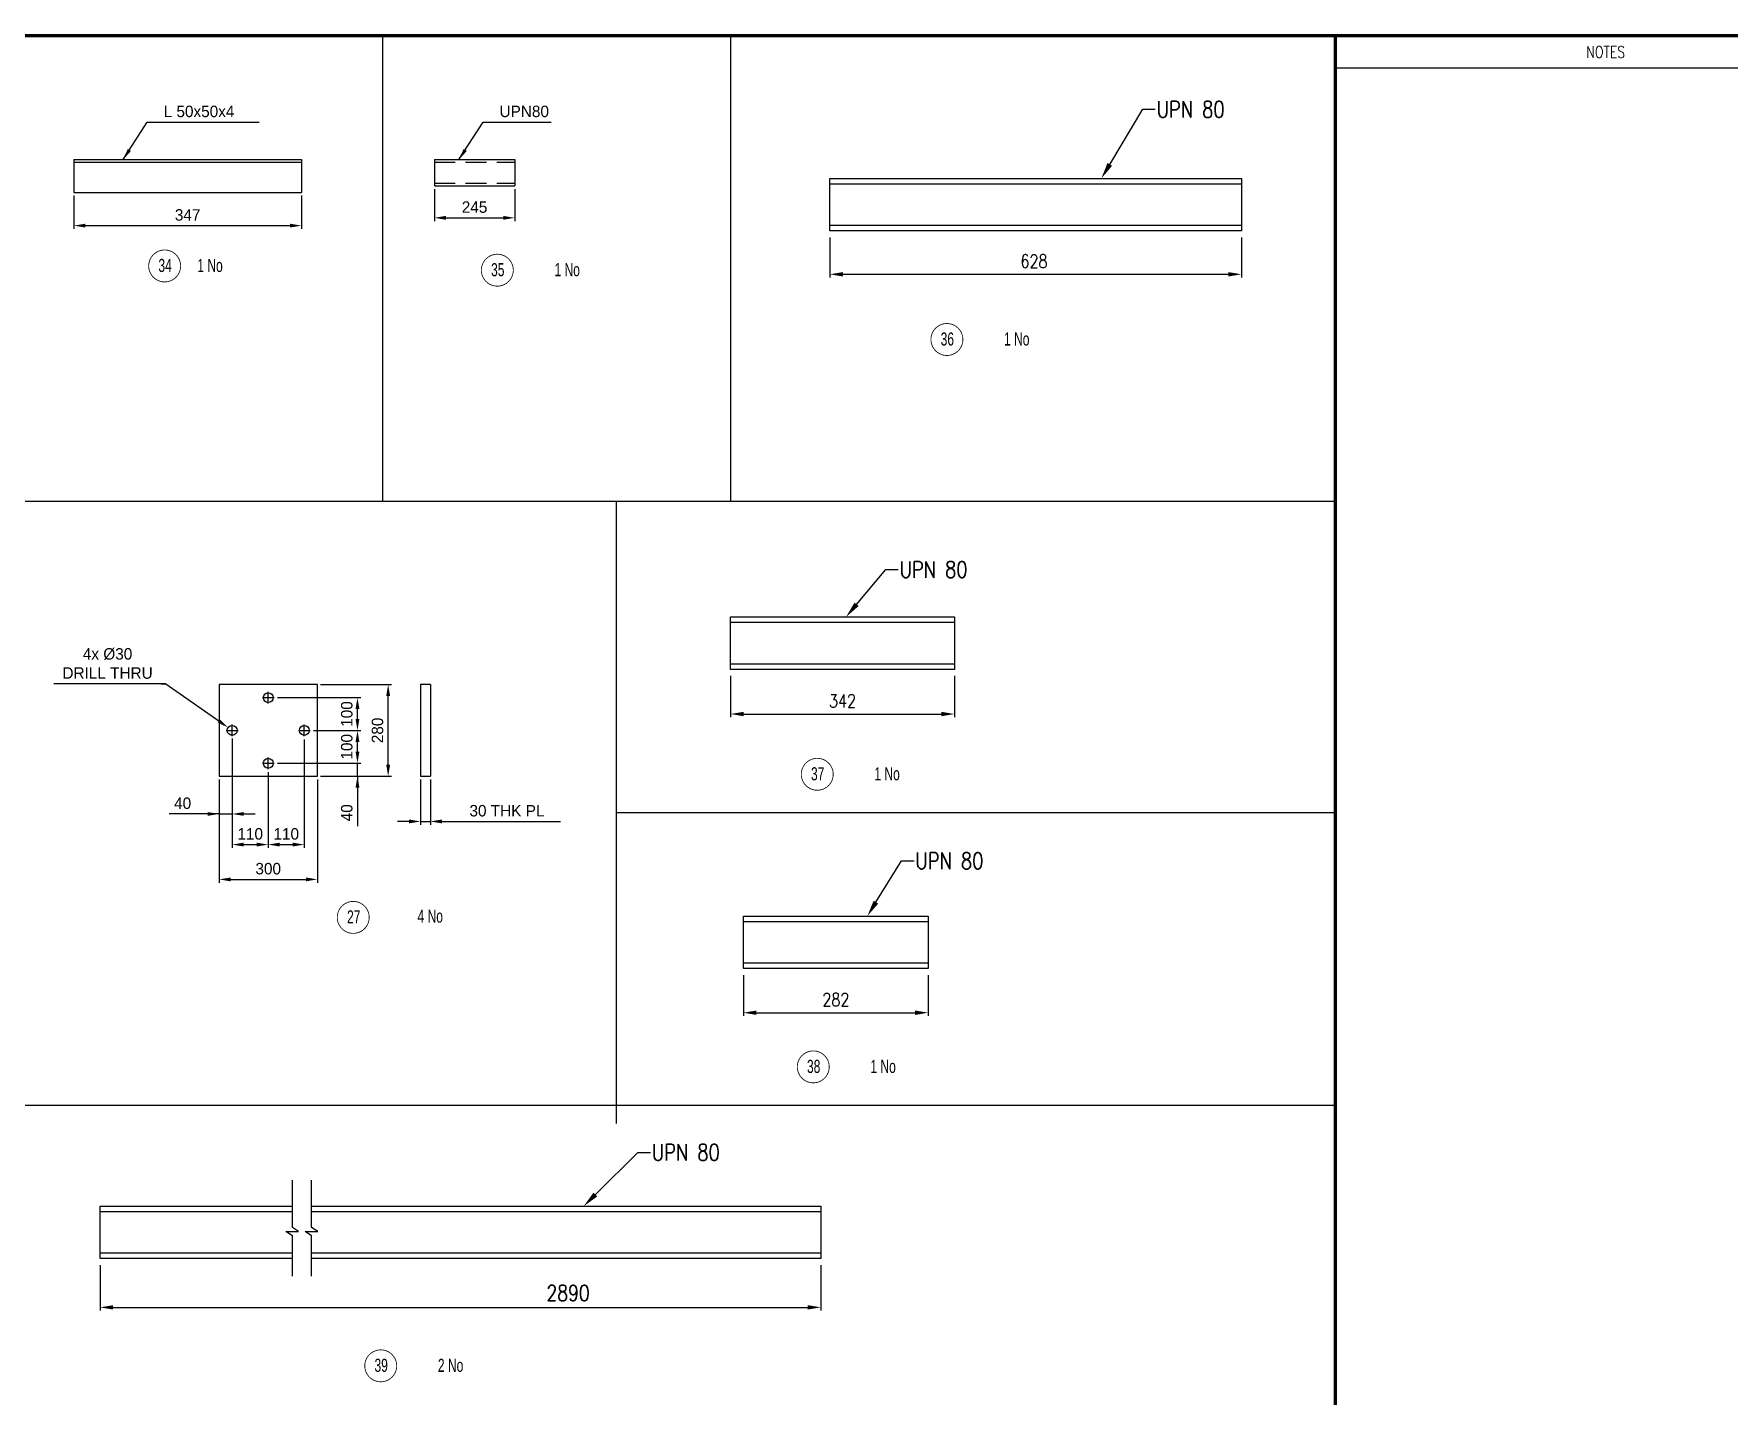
# Model space of a CAD drawing. Header units: millimetres. Extents: x 0 to 16187, y -20471 to 6290.
# Drawn here: x 9959 to 10477, y 1888 to 2303 of the extents above; entities that cross this region are included whole.
import ezdxf
from ezdxf import colors
from ezdxf.entities.mleader import LeaderData, LeaderLine
from ezdxf.enums import TextEntityAlignment as Align
from ezdxf.math import Vec2, Vec3

# ---------------------------------------------------------------- set-up
doc = ezdxf.new("R2010")
doc.units = ezdxf.units.MM
doc.header["$PDSIZE"] = -1
doc.linetypes.add('CENTERX2', pattern=[20.32, 12.7, -2.54, 2.54, -2.54])
doc.linetypes.add('DASHED2', pattern=[9.525, 6.35, -3.175])
doc.layers.add('BORDER1', color=3, linetype='Continuous')
doc.layers.add('BORDER2', color=7, linetype='Continuous')
doc.styles.add('ROMANC', font='ROMANC', dxfattribs={"height": 5})
doc.styles.add('ROMANS', font='ROMANS.shx', dxfattribs={"width": 0.8})
doc.styles.add('ROMANT', font='ROMANT', dxfattribs={"height": 4})
doc.styles.add('SLDTEXTSTYLE2', font='TXT', dxfattribs={"width": 0.686449})
doc.dimstyles.new('AM_ISO', dxfattribs={"dimtxt": 3.5, "dimasz": 3.5, "dimexe": 1, "dimexo": 1, "dimgap": 1.5, "dimtad": 1, "dimdsep": 46, "dimtxsty": 'Standard', "dimcen": 0, "dimclrd": 1, "dimclre": 1, "dimclrt": 1, "dimadec": 0, "dimazin": 2, "dimtp": 0.1, "dimtm": 0.1, "dimtfac": 0.71, "dimtdec": 3, "dimtmove": 0, "dimatfit": 3, "dimfxl": 1, "dimlwd": -1, "dimlwe": -1, "dimarcsym": 1})
doc.dimstyles.new('AM_ISO$3', dxfattribs={"dimtxt": 3.5, "dimasz": 3.5, "dimexe": 1, "dimexo": 1, "dimgap": 1.5, "dimtad": 1, "dimtoh": 1, "dimdsep": 46, "dimtxsty": 'Standard', "dimcen": 0, "dimclrd": 1, "dimclre": 1, "dimclrt": 1, "dimadec": 0, "dimazin": 2, "dimtp": 0.1, "dimtm": 0.1, "dimtfac": 0.71, "dimtdec": 3, "dimtofl": 0, "dimtmove": 0, "dimatfit": 0, "dimfxl": 1, "dimlwd": -1, "dimlwe": -1, "dimarcsym": 1})
doc.dimstyles.new('AM_ISO$7', dxfattribs={"dimtxt": 3.5, "dimasz": 3.5, "dimexe": 1, "dimexo": 1, "dimgap": 1.5, "dimtad": 1, "dimtoh": 1, "dimdsep": 46, "dimtxsty": 'Standard', "dimcen": 0, "dimclrd": 1, "dimclre": 1, "dimclrt": 1, "dimadec": 0, "dimazin": 2, "dimtp": 0.1, "dimtm": 0.1, "dimtfac": 0.71, "dimtdec": 3, "dimtmove": 0, "dimatfit": 3, "dimfxl": 1, "dimlwd": -1, "dimlwe": -1, "dimarcsym": 1})
doc.dimstyles.new('ISO-25', dxfattribs={"dimtxt": 2.5, "dimasz": 2.5, "dimexe": 1.25, "dimexo": 0.625, "dimtad": 1, "dimtxsty": 'Standard', "dimcen": 2.5, "dimadec": 0, "dimazin": 0, "dimtfac": 1, "dimtmove": 0, "dimatfit": 3, "dimfxl": 1, "dimarcsym": 0})

# ---------------------------------------------------------------- blocks, each defined once
blk = doc.blocks.new('*D1107')
at = {"color": 1, "linetype": 'ByBlock'}
for p, q in [((10081.4, 2256.13), (10081.4, 2246.37)), ((10105.9, 2256.13), (10105.9, 2246.37)), ((10084.9, 2247.37), (10102.4, 2247.37))]:
    blk.add_line(p, q, dxfattribs=at)
at = {"color": 1}
for points in [[(10084.9, 2247.95), (10084.9, 2246.78), (10081.4, 2247.37)], [(10102.4, 2246.78), (10102.4, 2247.95), (10105.9, 2247.37)]]:
    blk.add_solid(points, dxfattribs=at)
at = {"layer": 'Defpoints', "color": 0}
for p in [(10081.4, 2257.13), (10105.9, 2257.13), (10105.9, 2247.37)]:
    blk.add_point(p, dxfattribs=at)
at = {"color": 1, "insert": (10093.65, 2250.62), "char_height": 3.5, "attachment_point": 5}
blk.add_mtext('245', dxfattribs=at)
blk = doc.blocks.new('*D1110')
at = {"color": 1, "linetype": 'ByBlock'}
for p, q in [((9971.38, 2254.13), (9971.38, 2243.98)), ((10040.78, 2254.13), (10040.78, 2243.98)), ((9974.88, 2244.98), (10037.28, 2244.98))]:
    blk.add_line(p, q, dxfattribs=at)
at = {"color": 1}
for points in [[(9974.88, 2245.57), (9974.88, 2244.4), (9971.38, 2244.98)], [(10037.28, 2244.4), (10037.28, 2245.57), (10040.78, 2244.98)]]:
    blk.add_solid(points, dxfattribs=at)
at = {"layer": 'Defpoints', "color": 0}
for p in [(9971.38, 2255.13), (10040.78, 2255.13), (10040.78, 2244.98)]:
    blk.add_point(p, dxfattribs=at)
at = {"color": 1, "insert": (10006.08, 2248.23), "char_height": 3.5, "attachment_point": 5}
blk.add_mtext('347', dxfattribs=at)
blk = doc.blocks.new('*D1266')
at = {"color": 0, "lineweight": -2}
for p, q in [((10175.71, 2016.29), (10175.71, 2003.82)), ((10232.11, 2016.29), (10232.11, 2003.82)), ((10179.71, 2004.82), (10228.11, 2004.82))]:
    blk.add_line(p, q, dxfattribs=at)
at = {"color": 0}
for points in [[(10179.71, 2005.49), (10179.71, 2004.15), (10175.71, 2004.82)], [(10228.11, 2004.15), (10228.11, 2005.49), (10232.11, 2004.82)]]:
    blk.add_solid(points, dxfattribs=at)
at = {"layer": 'Defpoints', "color": 0}
for p in [(10175.71, 2018.29), (10232.11, 2018.29), (10232.11, 2004.82)]:
    blk.add_point(p, dxfattribs=at)
at = {"color": 0, "insert": (10203.94, 2008.82), "char_height": 4, "attachment_point": 5, "style": 'ROMANS'}
blk.add_mtext('282', dxfattribs=at)
blk = doc.blocks.new('*D1772')
at = {"color": 1, "linetype": 'ByBlock'}
for p, q in [((10015.67, 2075.96), (10015.67, 2044.5)), ((10045.67, 2075.96), (10045.67, 2044.5)), ((10019.17, 2045.5), (10042.17, 2045.5))]:
    blk.add_line(p, q, dxfattribs=at)
at = {"color": 1}
for points in [[(10019.17, 2046.08), (10019.17, 2044.91), (10015.67, 2045.5)], [(10042.17, 2044.91), (10042.17, 2046.08), (10045.67, 2045.5)]]:
    blk.add_solid(points, dxfattribs=at)
at = {"layer": 'Defpoints', "color": 0}
for p in [(10015.67, 2076.96), (10045.67, 2076.96), (10045.67, 2045.5)]:
    blk.add_point(p, dxfattribs=at)
at = {"color": 1, "insert": (10030.67, 2048.75), "char_height": 3.5, "attachment_point": 5}
blk.add_mtext('300', dxfattribs=at)
blk = doc.blocks.new('*D1773')
at = {"color": 1, "linetype": 'ByBlock'}
for p, q in [((10019.67, 2088.17), (10019.67, 2064.47)), ((10015.67, 2075.96), (10015.67, 2064.47)), ((10015.67, 2065.47), (10000.42, 2065.47)), ((10012.17, 2065.47), (10008.67, 2065.47)), ((10015.67, 2065.47), (10019.67, 2065.47)), ((10023.17, 2065.47), (10026.67, 2065.47))]:
    blk.add_line(p, q, dxfattribs=at)
at = {"color": 1}
for points in [[(10012.17, 2064.89), (10012.17, 2066.05), (10015.67, 2065.47)], [(10023.17, 2066.05), (10023.17, 2064.89), (10019.67, 2065.47)]]:
    blk.add_solid(points, dxfattribs=at)
at = {"layer": 'Defpoints', "color": 0}
for p in [(10019.67, 2089.17), (10015.67, 2076.96), (10019.67, 2065.47)]:
    blk.add_point(p, dxfattribs=at)
at = {"color": 1, "insert": (10004.55, 2068.72), "char_height": 3.5, "attachment_point": 5}
blk.add_mtext('40', dxfattribs=at)
blk = doc.blocks.new('*D1774')
at = {"color": 1, "linetype": 'ByBlock'}
for p, q in [((10019.67, 2088.46), (10019.67, 2055.12)), ((10030.67, 2078.17), (10030.67, 2055.12)), ((10023.17, 2056.12), (10027.17, 2056.12))]:
    blk.add_line(p, q, dxfattribs=at)
at = {"color": 1}
for points in [[(10023.17, 2056.71), (10023.17, 2055.54), (10019.67, 2056.12)], [(10027.17, 2055.54), (10027.17, 2056.71), (10030.67, 2056.12)]]:
    blk.add_solid(points, dxfattribs=at)
at = {"layer": 'Defpoints', "color": 0}
for p in [(10019.67, 2089.46), (10030.67, 2079.17), (10030.67, 2056.12)]:
    blk.add_point(p, dxfattribs=at)
at = {"color": 1, "insert": (10025.17, 2059.37), "char_height": 3.5, "attachment_point": 5}
blk.add_mtext('110', dxfattribs=at)
blk = doc.blocks.new('*D1775')
at = {"color": 1, "linetype": 'ByBlock'}
for p, q in [((10041.67, 2088.17), (10041.67, 2055.12)), ((10030.67, 2078.17), (10030.67, 2055.12)), ((10034.17, 2056.12), (10038.17, 2056.12))]:
    blk.add_line(p, q, dxfattribs=at)
at = {"color": 1}
for points in [[(10034.17, 2056.71), (10034.17, 2055.54), (10030.67, 2056.12)], [(10038.17, 2055.54), (10038.17, 2056.71), (10041.67, 2056.12)]]:
    blk.add_solid(points, dxfattribs=at)
at = {"layer": 'Defpoints', "color": 0}
for p in [(10041.67, 2089.17), (10030.67, 2079.17), (10041.67, 2056.12)]:
    blk.add_point(p, dxfattribs=at)
at = {"color": 1, "insert": (10036.17, 2059.37), "char_height": 3.5, "attachment_point": 5}
blk.add_mtext('110', dxfattribs=at)
blk = doc.blocks.new('*D1776')
at = {"color": 1, "linetype": 'ByBlock'}
for p, q in [((10057.91, 2084.46), (10057.91, 2087.96)), ((10033.46, 2080.96), (10058.91, 2080.96)), ((10057.91, 2076.96), (10057.91, 2080.96)), ((10046.67, 2076.96), (10058.91, 2076.96)), ((10057.91, 2076.96), (10057.91, 2061.71)), ((10057.91, 2073.46), (10057.91, 2069.96))]:
    blk.add_line(p, q, dxfattribs=at)
at = {"color": 1}
for points in [[(10057.33, 2084.46), (10058.5, 2084.46), (10057.91, 2080.96)], [(10058.5, 2073.46), (10057.33, 2073.46), (10057.91, 2076.96)]]:
    blk.add_solid(points, dxfattribs=at)
at = {"layer": 'Defpoints', "color": 0}
for p in [(10032.46, 2080.96), (10057.91, 2080.96), (10045.67, 2076.96)]:
    blk.add_point(p, dxfattribs=at)
at = {"color": 1, "insert": (10054.66, 2065.83), "char_height": 3.5, "attachment_point": 5, "rotation": 90}
blk.add_mtext('40', dxfattribs=at)
blk = doc.blocks.new('*D1777')
at = {"color": 1, "linetype": 'ByBlock'}
for p, q in [((10044.46, 2090.96), (10058.91, 2090.96)), ((10057.91, 2084.46), (10057.91, 2087.46)), ((10033.46, 2080.96), (10058.91, 2080.96))]:
    blk.add_line(p, q, dxfattribs=at)
at = {"color": 1}
for points in [[(10058.5, 2087.46), (10057.33, 2087.46), (10057.91, 2090.96)], [(10057.33, 2084.46), (10058.5, 2084.46), (10057.91, 2080.96)]]:
    blk.add_solid(points, dxfattribs=at)
at = {"layer": 'Defpoints', "color": 0}
for p in [(10043.46, 2090.96), (10057.91, 2090.96), (10032.46, 2080.96)]:
    blk.add_point(p, dxfattribs=at)
at = {"color": 1, "insert": (10054.66, 2085.96), "char_height": 3.5, "attachment_point": 5, "rotation": 90}
blk.add_mtext('100', dxfattribs=at)
blk = doc.blocks.new('*D1778')
at = {"color": 1, "linetype": 'ByBlock'}
for p, q in [((10033.46, 2100.96), (10058.91, 2100.96)), ((10057.91, 2094.46), (10057.91, 2097.46)), ((10044.46, 2090.96), (10058.91, 2090.96))]:
    blk.add_line(p, q, dxfattribs=at)
at = {"color": 1}
for points in [[(10058.5, 2097.46), (10057.33, 2097.46), (10057.91, 2100.96)], [(10057.33, 2094.46), (10058.5, 2094.46), (10057.91, 2090.96)]]:
    blk.add_solid(points, dxfattribs=at)
at = {"layer": 'Defpoints', "color": 0}
for p in [(10032.46, 2100.96), (10057.91, 2100.96), (10043.46, 2090.96)]:
    blk.add_point(p, dxfattribs=at)
at = {"color": 1, "insert": (10054.66, 2095.96), "char_height": 3.5, "attachment_point": 5, "rotation": 90}
blk.add_mtext('100', dxfattribs=at)
blk = doc.blocks.new('*D1779')
at = {"color": 1, "linetype": 'ByBlock'}
for p, q in [((10077.17, 2075.96), (10077.17, 2062.18)), ((10080.17, 2075.96), (10080.17, 2062.18)), ((10073.67, 2063.18), (10070.17, 2063.18)), ((10077.17, 2063.18), (10080.17, 2063.18)), ((10083.67, 2063.18), (10119.92, 2063.18))]:
    blk.add_line(p, q, dxfattribs=at)
at = {"color": 1}
for points in [[(10073.67, 2062.6), (10073.67, 2063.77), (10077.17, 2063.18)], [(10083.67, 2063.77), (10083.67, 2062.6), (10080.17, 2063.18)]]:
    blk.add_solid(points, dxfattribs=at)
at = {"layer": 'Defpoints', "color": 0}
for p in [(10077.17, 2076.96), (10080.17, 2076.96), (10080.17, 2063.18)]:
    blk.add_point(p, dxfattribs=at)
at = {"color": 1, "insert": (10103.54, 2066.43), "char_height": 3.5, "attachment_point": 5}
blk.add_mtext('30 THK PL', dxfattribs=at)
blk = doc.blocks.new('*D1780')
at = {"color": 1, "linetype": 'ByBlock'}
for p, q in [((10046.67, 2104.96), (10068.28, 2104.96)), ((10067.28, 2080.46), (10067.28, 2101.46)), ((10046.67, 2076.96), (10068.28, 2076.96))]:
    blk.add_line(p, q, dxfattribs=at)
at = {"color": 1}
for points in [[(10067.86, 2101.46), (10066.69, 2101.46), (10067.28, 2104.96)], [(10066.69, 2080.46), (10067.86, 2080.46), (10067.28, 2076.96)]]:
    blk.add_solid(points, dxfattribs=at)
at = {"layer": 'Defpoints', "color": 0}
for p in [(10045.67, 2104.96), (10067.28, 2104.96), (10045.67, 2076.96)]:
    blk.add_point(p, dxfattribs=at)
at = {"color": 1, "insert": (10064.03, 2090.96), "char_height": 3.5, "attachment_point": 5, "rotation": 90}
blk.add_mtext('280', dxfattribs=at)
blk = doc.blocks.new('*D1783')
at = {"color": 1, "linetype": 'ByBlock'}
for p, q in [((9997.96, 2105.21), (9999.46, 2105.21)), ((9999.46, 2105.21), (10015.58, 2093.84))]:
    blk.add_line(p, q, dxfattribs=at)
at = {"color": 1}
blk.add_solid([(10015.25, 2093.36), (10015.92, 2094.31), (10018.44, 2091.82)], dxfattribs=at)
at = {"layer": 'Defpoints', "color": 0}
for p in [(10018.44, 2091.82), (10020.9, 2090.09)]:
    blk.add_point(p, dxfattribs=at)
at = {"color": 1, "insert": (9981.63, 2111.37), "char_height": 3.5, "attachment_point": 5}
blk.add_mtext('4x %%c30\\PDRILL THRU', dxfattribs=at)
blk = doc.blocks.new('*U609')
at = {"layer": 'BORDER1', "color": 154, "true_color": 0x1859a9, "const_width": 1}
blk.add_lwpolyline([(1.81, 811), (1144, 811), (1144, 0), (0, 0), (0, 811)], close=True, dxfattribs=at)
blk.add_lwpolyline([(979, 0), (979, 811)], dxfattribs=at)
at = {"layer": 'BORDER2'}
blk.add_lwpolyline([(1144, 801), (979, 801)], dxfattribs=at)
at = {"layer": 'BORDER2', "style": 'ROMANC', "width": 0.8}
blk.add_text('NOTES', height=3.5, dxfattribs=at).set_placement((1061.5, 806), align=Align.MIDDLE_CENTER)
at = {"layer": 'BORDER2', "flags": 8}
for tag, height, style, p in [('REV-A', 3.24, 'ROMANS', (986.93, 140.25)), ('RE-A', 8.06, 'ROMANT', (1084.63, 7.17))]:
    blk.add_attdef(tag, text='', height=height, dxfattribs=dict(at, style=style)).set_placement(p, align=Align.CENTER)
at = {"layer": 'BORDER2', "style": 'ROMANS', "width": 3.830216}
blk.add_attdef('DATE-A', text='', height=3.24, dxfattribs=at).set_placement((995.51, 140.25), (1008.51, 140.25), align=Align.FIT)
at = {"layer": 'BORDER2'}
for tag, height, style, p in [('DRN-A', 3.24, 'ROMANS', (1018.38, 140.25)), ('CHD-A', 3.24, 'ROMANS', (1032.35, 140.25)), ('APD-A', 3.24, 'ROMANS', (1046.64, 140.25)), ('CONS_CONT_VEND', 4.2, 'ROMANC', (1061.39, 72.83))]:
    blk.add_attdef(tag, text='', height=height, dxfattribs=dict(at, style=style)).set_placement(p, align=Align.CENTER)
at = {"layer": 'BORDER2', "style": 'ROMANS', "width": 0.8}
for tag, p, height in [('1:X', (997.23, 122.55), 3.5), ('LOC', (1042.74, 122.55), 3.5), ('PROJ_NO', (1118.64, 122.55), 3.5), ('CONS_DRG_NO', (1011, 63), 3)]:
    blk.add_attdef(tag, p, '', height=height, dxfattribs=at)
at = {"layer": 'BORDER2', "lineweight": 30, "width": 0.8, "flags": 104}
blk.add_attdef('COMMENTS-A', text='', height=2.2, dxfattribs=at).set_placement((1055.21, 142.07), align=Align.MIDDLE_LEFT)
at = {"layer": 'BORDER2', "style": 'ROMANS', "width": 0.8}
for tag, p in [('PROJECT_TITLE_1', (1061.07, 55.35)), ('PROJECT_TITLE_2', (1061.07, 49.3))]:
    blk.add_attdef(tag, text='', height=3.5, dxfattribs=at).set_placement(p, align=Align.MIDDLE)
at = {"layer": 'BORDER2', "style": 'ROMANT', "width": 0.8}
for tag, p in [('DRG_TITLE_1', (1061.07, 36.31)), ('DRG_TITLE_2', (1061.07, 28.31)), ('DRG_TITLE_3', (1061.07, 20.31))]:
    blk.add_attdef(tag, text='', height=5, dxfattribs=at).set_placement(p, align=Align.CENTER)
at = {"layer": 'BORDER2', "style": 'ROMANT'}
for tag, p in [('AR', (995, 7.17)), ('PA', (1011.74, 7.17)), ('DC', (1028.45, 7.17)), ('TS', (1120.84, 7.17))]:
    blk.add_attdef(tag, p, '', height=8.06, dxfattribs=at)
for tag, p in [('SRNO', (1074.7, 7.17)), ('SH', (1115.8, 7.18))]:
    blk.add_attdef(tag, text='', height=8.06, dxfattribs=at).set_placement(p, align=Align.RIGHT)
at = {"layer": 'BORDER2', "style": 'ROMANS', "flags": 2}
blk.add_attdef('TB_VERSION', text='', height=2, dxfattribs=at).set_placement((1, -1), align=Align.TOP_LEFT)
blk = doc.blocks.new('*D5076')
at = {"color": 0, "lineweight": -2}
for p, q in [((10202.11, 2241.38), (10202.11, 2229.13)), ((10327.71, 2241.38), (10327.71, 2229.13)), ((10206.11, 2230.13), (10323.71, 2230.13))]:
    blk.add_line(p, q, dxfattribs=at)
at = {"color": 0}
for points in [[(10206.11, 2230.8), (10206.11, 2229.47), (10202.11, 2230.13)], [(10323.71, 2229.47), (10323.71, 2230.8), (10327.71, 2230.13)]]:
    blk.add_solid(points, dxfattribs=at)
at = {"layer": 'Defpoints', "color": 0}
for p in [(10202.11, 2243.38), (10327.71, 2243.38), (10327.71, 2230.13)]:
    blk.add_point(p, dxfattribs=at)
at = {"color": 0, "insert": (10264.41, 2234.13), "char_height": 4, "attachment_point": 5, "style": 'ROMANS'}
blk.add_mtext('628', dxfattribs=at)
blk = doc.blocks.new('*D5079')
at = {"color": 0, "lineweight": -2}
for p, q in [((10171.77, 2107.59), (10171.77, 2094.96)), ((10240.17, 2107.59), (10240.17, 2094.96)), ((10175.77, 2095.96), (10236.17, 2095.96))]:
    blk.add_line(p, q, dxfattribs=at)
at = {"color": 0}
for points in [[(10175.77, 2096.63), (10175.77, 2095.3), (10171.77, 2095.96)], [(10236.17, 2095.3), (10236.17, 2096.63), (10240.17, 2095.96)]]:
    blk.add_solid(points, dxfattribs=at)
at = {"layer": 'Defpoints', "color": 0}
for p in [(10171.77, 2109.59), (10240.17, 2109.59), (10240.17, 2095.96)]:
    blk.add_point(p, dxfattribs=at)
at = {"color": 0, "insert": (10205.97, 2099.96), "char_height": 4, "attachment_point": 5, "style": 'ROMANS'}
blk.add_mtext('342', dxfattribs=at)
blk = doc.blocks.new('*D5080')
at = {"color": 0, "lineweight": -2}
for p, q in [((9979.33, 1927.81), (9979.33, 1913.91)), ((10199.33, 1927.81), (10199.33, 1913.91)), ((9983.33, 1914.91), (10195.33, 1914.91))]:
    blk.add_line(p, q, dxfattribs=at)
at = {"color": 0}
for points in [[(9983.33, 1915.58), (9983.33, 1914.25), (9979.33, 1914.91)], [(10195.33, 1914.25), (10195.33, 1915.58), (10199.33, 1914.91)]]:
    blk.add_solid(points, dxfattribs=at)
at = {"layer": 'Defpoints', "color": 0}
for p in [(9979.33, 1929.81), (10199.33, 1929.81), (10199.33, 1914.91)]:
    blk.add_point(p, dxfattribs=at)
at = {"color": 0, "insert": (10122.19, 1919.31), "char_height": 4, "attachment_point": 5, "style": 'ROMANS'}
blk.add_mtext('{\\H1.2x;2890}', dxfattribs=at)

msp = doc.modelspace()

# ---------------------------------------------------------------- linework, layer by layer
for p, q in [((10065.51823, 2302.98256), (10065.51823, 2160.89829)), ((10171.73153, 2302.98256), (10171.73153, 2160.89829)), ((9971.37801, 2265.12594), (10040.77801, 2265.12594)), ((9971.37801, 2265.12594), (9971.37801, 2255.12594)), ((9971.37801, 2264.32594), (10040.77801, 2264.32594)), ((10040.77801, 2265.12594), (10040.77801, 2255.12594)), ((10081.39788, 2265.12594), (10105.89788, 2265.12594)), ((10081.39788, 2265.12594), (10081.39788, 2257.12594)), ((10105.89788, 2265.12594), (10105.89788, 2257.12594)), ((10081.39788, 2257.12594), (10105.89788, 2257.12594)), ((10202.11344, 2257.78493), (10327.71344, 2257.78493)), ((9971.37801, 2255.12594), (10040.77801, 2255.12594)), ((10327.71344, 2244.98493), (10202.11344, 2244.98493)), ((9674.30732, 2160.89829), (10356.41209, 2160.89829)), ((10136.83734, 2160.89829), (10136.83734, 1971.01245)), ((10171.77201, 2123.99085), (10240.17201, 2123.99085)), ((10240.17201, 2111.19085), (10171.77201, 2111.19085)), ((9999.4586, 2105.20823), (9965.27502, 2105.20823)), ((10136.83734, 2065.95537), (10356.41209, 2065.95537)), ((10175.71044, 2032.69103), (10232.11044, 2032.69103)), ((10232.11044, 2019.89103), (10175.71044, 2019.89103)), ((9674.30732, 1976.65532), (10356.41209, 1976.65532)), ((10038.04495, 1939.32248), (10038.04495, 1953.7544)), ((10043.90554, 1939.32248), (10043.90554, 1953.7544)), ((9979.33218, 1944.21183), (10038.04495, 1944.21183)), ((10043.90554, 1944.21183), (10199.33218, 1944.21183)), ((10038.04495, 1936.75401), (10036.07742, 1938.06801)), ((10036.07742, 1938.06801), (10039.91289, 1938.06801)), ((10039.91289, 1938.06801), (10038.04495, 1939.32248)), ((10038.04495, 1924.45142), (10038.04495, 1936.75401)), ((10043.90554, 1936.75401), (10041.93801, 1938.06801)), ((10041.93801, 1938.06801), (10045.77348, 1938.06801)), ((10045.77348, 1938.06801), (10043.90554, 1939.32248)), ((10043.90554, 1924.45142), (10043.90554, 1936.75401)), ((10038.04495, 1931.41183), (9979.33218, 1931.41183)), ((10199.33218, 1931.41183), (10043.90554, 1931.41183))]:
    msp.add_line(p, q)
at = {"color": 2, "linetype": 'DASHED2', "lineweight": 25}
for p, q in [((10081.39788, 2264.32594), (10105.89788, 2264.32594)), ((10081.39788, 2257.92594), (10105.89788, 2257.92594))]:
    msp.add_line(p, q, dxfattribs=at)
at = {"color": 7, "linetype": 'Continuous', "lineweight": 25}
for p, q in [((10045.67003, 2104.956), (10015.67003, 2104.956)), ((10015.67003, 2104.956), (10015.67003, 2076.956)), ((10045.67003, 2076.956), (10045.67003, 2104.956)), ((10080.16855, 2104.956), (10077.16855, 2104.956)), ((10077.16855, 2104.956), (10077.16855, 2076.956)), ((10080.16855, 2104.956), (10080.16855, 2076.956)), ((10015.67003, 2076.956), (10045.67003, 2076.956)), ((10077.16855, 2076.956), (10080.16855, 2076.956))]:
    msp.add_line(p, q, dxfattribs=at)
at = {"color": 3, "linetype": 'CENTERX2', "lineweight": 25}
for p, q in [((10028.88099, 2100.956), (10032.45907, 2100.956)), ((10030.67003, 2099.16695), (10030.67003, 2102.74504)), ((10017.88099, 2090.956), (10021.45907, 2090.956)), ((10019.67003, 2089.16695), (10019.67003, 2092.74504)), ((10039.88099, 2090.956), (10043.45907, 2090.956)), ((10041.67003, 2089.16695), (10041.67003, 2092.74504)), ((10028.88099, 2080.956), (10032.45907, 2080.956)), ((10030.67003, 2079.16695), (10030.67003, 2082.74504))]:
    msp.add_line(p, q, dxfattribs=at)
for points in [[(10202.11344, 2259.38493), (10327.71344, 2259.38493), (10327.71344, 2243.38493), (10202.11344, 2243.38493)], [(10171.77201, 2125.59085), (10240.17201, 2125.59085), (10240.17201, 2109.59085), (10171.77201, 2109.59085)], [(10175.71044, 2034.29103), (10232.11044, 2034.29103), (10232.11044, 2018.29103), (10175.71044, 2018.29103)]]:
    msp.add_lwpolyline(points, close=True)
at = {"color": 2}
for points in [[(10003.93455, 2232.681, 0.25, 0.25, 1), (9994.18455, 2232.681, 0.25, 0.25, 1)], [(10105.47653, 2231.39006, 0.25, 0.25, 1), (10095.72653, 2231.39006, 0.25, 0.25, 1)], [(10242.70605, 2210.23799, 0.25, 0.25, 1), (10232.95605, 2210.23799, 0.25, 0.25, 1)], [(10203.12863, 2077.57446, 0.25, 0.25, 1), (10193.37863, 2077.57446, 0.25, 0.25, 1)], [(10061.49433, 2033.90874, 0.25, 0.25, 1), (10051.74433, 2033.90874, 0.25, 0.25, 1)], [(10201.9085, 1988.29388, 0.25, 0.25, 1), (10192.1585, 1988.29388, 0.25, 0.25, 1)], [(10069.88818, 1897.07359, 0.25, 0.25, 1), (10060.13818, 1897.07359, 0.25, 0.25, 1)]]:
    msp.add_lwpolyline(points, format="xyseb", close=True, dxfattribs=at)
for points in [[(10038.04495, 1929.81183), (9979.33218, 1929.81183), (9979.33218, 1945.81183), (10038.04495, 1945.81183)], [(10043.90554, 1945.81183), (10199.33218, 1945.81183), (10199.33218, 1929.81183), (10043.90554, 1929.81183)]]:
    msp.add_lwpolyline(points)
at = {"color": 7, "linetype": 'Continuous', "lineweight": 25}
for centre in [(10030.67003, 2100.956), (10019.67003, 2090.956), (10041.67003, 2090.956), (10030.67003, 2080.956)]:
    msp.add_circle(centre, 1.5, dxfattribs=at)

# ---------------------------------------------------------------- block references
at = {"layer": 'BORDER1'}
msp.add_blockref('*U609', (9377.41209, 1491.98256), dxfattribs=at)

# ---------------------------------------------------------------- texts
at = {"color": 2, "style": 'SLDTEXTSTYLE2', "width": 0.686449}
for s, p in [('34', (9999.19273, 2232.83538)), ('1 No', (10012.91911, 2232.83538)), ('35', (10100.73471, 2231.54444)), ('1 No', (10121.92527, 2231.54444)), ('36', (10237.96423, 2210.39236)), ('1 No', (10259.15479, 2210.39236)), ('37', (10198.38681, 2077.72883)), ('1 No', (10219.57737, 2077.72883)), ('27', (10056.77394, 2034.06312)), ('4 No', (10080.12088, 2034.30118)), ('38', (10197.16668, 1988.44826)), ('1 No', (10218.35724, 1988.44826)), ('39', (10065.14636, 1897.22797)), ('2 No', (10086.33692, 1897.22797))]:
    msp.add_text(s, height=4, dxfattribs=at).set_placement(p, align=Align.MIDDLE_CENTER)
at = {"color": 1, "char_height": 3.5, "attachment_point": 7}
for s, insert in [('L 50x50x4', (9998.75124, 2278.04358)), ('UPN80', (10101.27111, 2278.04358))]:
    msp.add_mtext(s, dxfattribs=dict(at, insert=insert))

# ---------------------------------------------------------------- dimensions: what is measured, and where the dimension line sits
for base, p1, p2, override, picture, middle in [((10105.89788, 2247.36802), (10081.39788, 2257.12594), (10105.89788, 2257.12594), {"dimtxt": 3.5, "dimlfac": 10}, '*D1107', (10093.64788, 2250.61802)), ((10030.67003, 2056.12337), (10019.67003, 2089.456), (10030.67003, 2079.16695), {"dimtxt": 3.5, "dimdec": 0, "dimlfac": 10}, '*D1774', (10025.17003, 2059.37337))]:
    dim = msp.add_linear_dim(base=base, p1=p1, p2=p2, dimstyle='AM_ISO', override=override)
    dim.commit()
    dim.dimension.update_dxf_attribs({"geometry": picture, "text_midpoint": middle})
for base, p1, p2, override, picture, middle in [((10040.77801, 2244.98374), (9971.37801, 2255.12594), (10040.77801, 2255.12594), {"dimtxt": 3.5, "dimlfac": 5}, '*D1110', (10006.07801, 2244.98374)), ((10019.67003, 2065.47148), (10015.67003, 2076.956), (10019.67003, 2089.16695), {"dimtxt": 3.5, "dimdec": 0, "dimlfac": 10}, '*D1773', (10004.54503, 2065.47148)), ((10041.67003, 2056.12337), (10030.67003, 2079.16695), (10041.67003, 2089.16695), {"dimtxt": 3.5, "dimdec": 0, "dimlfac": 10}, '*D1775', (10036.17003, 2056.12337)), ((10045.67003, 2045.49532), (10015.67003, 2076.956), (10045.67003, 2076.956), {"dimtxt": 3.5, "dimdec": 0, "dimlfac": 10}, '*D1772', (10030.67003, 2045.49532))]:
    dim = msp.add_linear_dim(base=base, p1=p1, p2=p2, dimstyle='AM_ISO', override=override)
    dim.commit()
    dim.dimension.update_dxf_attribs({"geometry": picture, "text_midpoint": middle, "dimtype": 160})
at = {"color": 1}
for base, p1, p2, picture, middle in [((10327.71344, 2230.13479), (10202.11344, 2243.38493), (10327.71344, 2243.38493), '*D5076', (10264.41344, 2230.13479)), ((10240.17201, 2095.96435), (10171.77201, 2109.59085), (10240.17201, 2109.59085), '*D5079', (10205.97201, 2095.96435)), ((10232.11044, 2004.81851), (10175.71044, 2018.29103), (10232.11044, 2018.29103), '*D1266', (10203.93924, 2004.81851))]:
    dim = msp.add_linear_dim(base=base, p1=p1, p2=p2, dimstyle='ISO-25', override={"dimtxt": 4, "dimasz": 4, "dimexe": 1, "dimexo": 2, "dimgap": 2, "dimlfac": 5, "dimtxsty": 'ROMANS', "dimtix": 1}, dxfattribs=at)
    dim.commit()
    dim.dimension.update_dxf_attribs({"geometry": picture, "text_midpoint": middle, "dimtype": 160})
dim = msp.add_diameter_dim_2p(p1=(10020.8959, 2090.09156), p2=(10018.44416, 2091.82043), text='4x <>\\PDRILL THRU', dimstyle='AM_ISO$3', override={"dimtxt": 3.5, "dimlfac": 10, "dimtxsty": 'Standard'})
dim.commit()
dim.dimension.update_dxf_attribs({"geometry": '*D1783', "text_midpoint": (9981.62527, 2105.20823), "dimtype": 163})
for base, p1, p2, picture, middle in [((10057.91275, 2100.956), (10043.45907, 2090.956), (10032.45907, 2100.956), '*D1778', (10057.91275, 2095.956)), ((10067.27714, 2104.956), (10045.67003, 2076.956), (10045.67003, 2104.956), '*D1780', (10067.27714, 2090.956)), ((10057.91275, 2090.956), (10032.45907, 2080.956), (10043.45907, 2090.956), '*D1777', (10057.91275, 2085.956)), ((10057.91275, 2080.956), (10045.67003, 2076.956), (10032.45907, 2080.956), '*D1776', (10057.91275, 2065.831))]:
    dim = msp.add_linear_dim(base=base, p1=p1, p2=p2, angle=90, dimstyle='AM_ISO', override={"dimtxt": 3.5, "dimdec": 0, "dimlfac": 10})
    dim.commit()
    dim.dimension.update_dxf_attribs({"geometry": picture, "text_midpoint": middle, "dimtype": 160})
dim = msp.add_linear_dim(base=(10080.16855, 2063.18302), p1=(10077.16855, 2076.956), p2=(10080.16855, 2076.956), text='<> THK PL', dimstyle='AM_ISO', override={"dimtxt": 3.5, "dimdec": 0, "dimlfac": 10, "dimtxsty": 'Standard'})
dim.commit()
dim.dimension.update_dxf_attribs({"geometry": '*D1779', "text_midpoint": (10103.54355, 2066.43302)})
dim = msp.add_linear_dim(base=(10199.33218, 1914.912), p1=(9979.33218, 1929.81183), p2=(10199.33218, 1929.81183), text='{\\H1.2x;2890}', dimstyle='ISO-25', override={"dimtxt": 4, "dimasz": 4, "dimexe": 1, "dimexo": 2, "dimgap": 2, "dimlfac": 5, "dimtxsty": 'ROMANS', "dimtix": 1}, dxfattribs=at)
dim.commit()
dim.dimension.update_dxf_attribs({"geometry": '*D5080', "text_midpoint": (10122.18695, 1914.912), "dimtype": 160})

# ---------------------------------------------------------------- leaders
at = {"annotation_type": 0, "has_hookline": 1, "hookline_direction": 0}
for points, text_width in [([(9986.37801, 2265.12594), (9993.75124, 2276.54358), (9997.25124, 2276.54358)], 29.16667), ([(10088.89788, 2265.12594), (10096.27111, 2276.54358), (10099.77111, 2276.54358)], 15.75)]:
    msp.add_leader(points, dimstyle='AM_ISO$7', dxfattribs=dict(at, text_width=text_width))
at = {"color": 1}
ml = msp.add_multileader_mtext('Standard', dxfattribs=at)
ml.set_content('UPN 80', color=1, style='ROMANS')
ml.set_leader_properties()
ml.build(insert=Vec2(0, 0))
ml.multileader.update_dxf_attribs({"dogleg_length": 3.84358, "arrow_head_size": 5})
ctx = ml.context
ctx.base_point, ctx.char_height, ctx.arrow_head_size, ctx.landing_gap_size, ctx.plane_origin = Vec3(10301.44254, 2280.47225), 5, 5, 0.4, Vec3(61633.13466, -25210.85684)
notes = []
notes.append((ctx, [(0, (1, 1, 0), (10297.59897, 2280.47225), (1, 0), 3.84358, [(0, [(10284.98094, 2259.38493)], 0, [])])]))
ctx.mtext.insert, ctx.mtext.width = Vec3(10301.84254, 2282.97225), 144.3262905
ml = msp.add_multileader_mtext('Standard', dxfattribs=at)
ml.set_content('UPN 80', color=1, style='ROMANS')
ml.set_leader_properties()
ml.build(insert=Vec2(0, 0))
ml.multileader.update_dxf_attribs({"dogleg_length": 3.84358, "arrow_head_size": 5})
ctx = ml.context
ctx.base_point, ctx.char_height, ctx.arrow_head_size, ctx.landing_gap_size, ctx.plane_origin = Vec3(10222.98805, 2140.04486), 5, 5, 0.4, Vec3(61554.19807, -25344.65091)
notes.append((ctx, [(0, (1, 1, 0), (10219.14447, 2140.04486), (1, 0), 3.84358, [(0, [(10207.04435, 2125.59085)], 0, [])])]))
ctx.mtext.insert, ctx.mtext.width = Vec3(10223.38805, 2142.54486), 144.3262905
ml = msp.add_multileader_mtext('Standard', dxfattribs=at)
ml.set_content('UPN 80', color=1, style='ROMANS')
ml.set_leader_properties()
ml.build(insert=Vec2(0, 0))
ml.multileader.update_dxf_attribs({"dogleg_length": 3.84358, "arrow_head_size": 5})
ctx = ml.context
ctx.base_point, ctx.char_height, ctx.arrow_head_size, ctx.landing_gap_size, ctx.plane_origin = Vec3(10227.81754, 2051.16195), 5, 5, 0.4, Vec3(61560.6845, -25435.95074)
notes.append((ctx, [(0, (1, 1, 0), (10223.97396, 2051.16195), (1, 0), 3.84358, [(0, [(10213.53078, 2034.29103)], 0, [])])]))
ctx.mtext.insert, ctx.mtext.width = Vec3(10228.21754, 2053.66195), 144.3262905
ml = msp.add_multileader_mtext('Standard', dxfattribs=at)
ml.set_content('UPN 80', color=1, style='ROMANS')
ml.set_leader_properties()
ml.build(insert=Vec2(0, 0))
ml.multileader.update_dxf_attribs({"dogleg_length": 3.84358, "arrow_head_size": 5})
ctx = ml.context
ctx.base_point, ctx.char_height, ctx.arrow_head_size, ctx.landing_gap_size, ctx.plane_origin = Vec3(10147.36417, 1962.20593), 5, 5, 0.4, Vec3(61474.13262, -25524.42993)
notes.append((ctx, [(0, (1, 1, 0), (10143.5206, 1962.20593), (1, 0), 3.84358, [(0, [(10126.9789, 1945.81183)], 0, [])])]))
ctx.mtext.insert, ctx.mtext.width = Vec3(10147.76417, 1964.70593), 144.3262905
for ctx, leaders in notes:
    for number, flags, end, landing, length, lines in leaders:
        leader = LeaderData()
        leader.index, (leader.has_last_leader_line, leader.has_dogleg_vector, leader.attachment_direction) = number, flags
        leader.last_leader_point, leader.dogleg_vector, leader.dogleg_length = Vec3(end), Vec3(landing), length
        for number, points, colour, breaks in lines:
            line = LeaderLine()
            line.index, line.vertices, line.color, line.breaks = number, Vec3.list(points), colors.encode_raw_color(colour), breaks
            leader.lines.append(line)
        ctx.leaders.append(leader)

doc.saveas('drawing.dxf')
